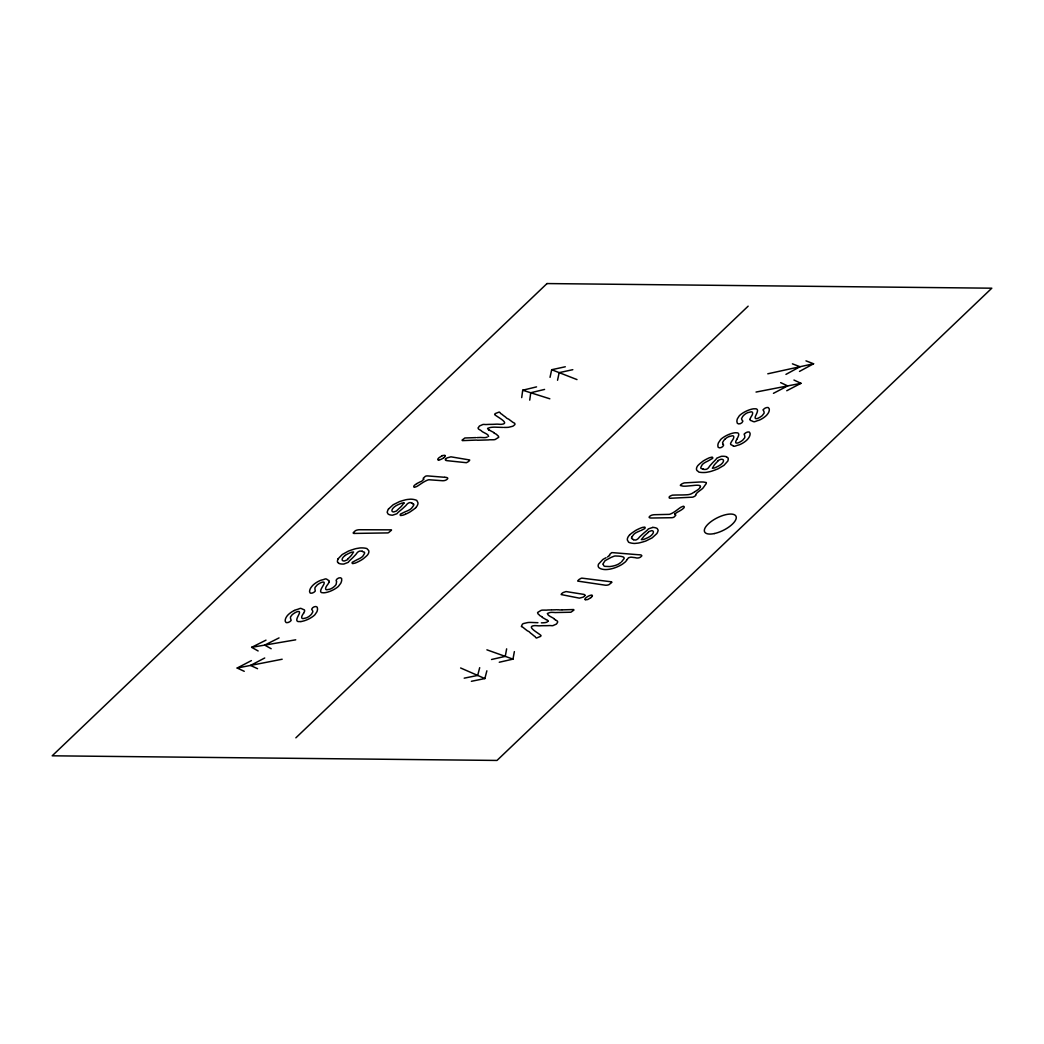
<?xml version="1.0" encoding="UTF-8"?>
<svg xmlns="http://www.w3.org/2000/svg" width="1044" height="1044" viewBox="0 0 1044 1044"><rect width="100%" height="100%" fill="white"/><g stroke="black" fill="none" stroke-linecap="round" stroke-linejoin="round"><path stroke-width="1.5" d="M749.97 419.388L750.271 420.314A28.488 11.314 -26.6 0 0 751.354 420.732L751.784 420.876A7.008 2.78 -26.6 0 1 752.332 421.11L752.659 421.306A18.244 7.243 -26.6 0 1 752.868 421.437L754.107 421.776A4.111 1.631 -26.6 0 0 754.629 421.685L755.517 421.411A7.921 3.145 -26.6 0 1 756.691 420.967A2.127 0.848 -26.6 0 1 757.265 420.732A6.16 2.453 -26.6 0 1 757.813 420.575A5.846 2.323 -26.6 0 0 759.875 419.858L760.593 419.518A11.171 4.437 -26.6 0 0 767.692 413.92L768.462 412.732A19.927 7.921 -26.6 0 0 769.284 410.122A21.754 8.639 -26.6 0 0 769.167 408.713L768.332 407.63A3.419 1.357 -26.6 0 0 767.392 407.525A13.585 5.39 -26.6 0 0 766.205 407.682L764.978 408.217A3.628 1.435 -26.6 0 0 763.647 409.287L763.373 409.6A1.931 0.77 -26.6 0 0 763.255 409.848M763.229 409.979L763.803 411.271A19.288 7.66 -26.6 0 1 764.104 412.641A7.034 2.793 -26.6 0 1 764.012 413.293L762.25 415.59A8.939 3.55 -26.6 0 1 758.649 417.952L757.944 418.279A2.662 1.057 -26.6 0 1 756.861 418.579L756 418.631A2.845 1.135 -26.6 0 1 755.464 418.461L755.282 418.213A10.349 4.111 -26.6 0 1 755.243 416.908A28.71 11.406 -26.6 0 1 755.973 415.12L756.887 413.059A30.25 12.006 -26.6 0 0 757.448 411.166A12.11 4.802 -26.6 0 0 757.291 409.666A8.156 3.236 -26.6 0 0 756 408.817L753.664 408.804A12.632 5.011 -26.6 0 0 749.618 409.77A12.619 5.011 -26.6 0 0 741.136 414.194A9.827 3.902 -26.6 0 0 739.256 415.864L737.377 418.801A31.085 12.345 -26.6 0 0 736.894 421.541C736.581 425.534 742.206 423.877 742.845 421.254A6.46 2.571 -26.6 0 0 742.545 420.654L742.467 420.536A6.499 2.584 -26.6 0 0 742.101 420.223L741.501 418.774L742.649 416.556A10.088 4.006 -26.6 0 1 744.007 415.068A6.525 2.584 -26.6 0 1 745.781 413.685A5.298 2.101 -26.6 0 1 747.935 412.589L751.08 411.845A3.784 1.501 -26.6 0 1 751.993 411.988L752.28 412.184A8.678 3.445 -26.6 0 1 752.633 413.137L752.607 413.541A16.887 6.708 -26.6 0 1 751.993 415.342L750.871 417.195A11.784 4.685 -26.6 0 0 750.675 417.561L750.166 418.722A7.465 2.962 -26.6 0 0 749.957 419.349M521.7 397.607L522.718 390.221L536.551 386.88M529.726 400.139L530.743 392.753L544.577 389.425M506.64 648.846L505.257 656.376L491.541 659.495M499.267 662.248L512.982 659.129L514.366 651.613M550.031 377.341L551.689 369.72L565.3 366.77M557.535 380.264L559.179 372.643L572.804 369.68M479.692 667.677L477.682 675.429L464.202 678.169M471.379 681.301L484.86 678.561L486.869 670.809M648.389 532.231L648.624 531.866A2.284 0.913 -26.6 0 1 648.924 531.579L651.639 530.652A6.434 2.558 -26.6 0 1 652.957 531.083A7.308 2.91 -26.6 0 1 653.4 532.153A8.339 3.315 -26.6 0 1 651.417 535.285A8.496 3.38 -26.6 0 1 649.799 536.577L648.193 537.464A19.105 7.582 -26.6 0 1 645.453 538.717A14.264 5.664 -26.6 0 1 643.326 539.526L641.342 539.604L644.057 536.159A31.959 12.698 -26.6 0 1 646.601 533.836L648.233 532.427M329.265 581.743L329.173 580.738A29.376 11.667 -26.6 0 0 328.247 580.203L327.816 579.981A6.12 2.427 -26.6 0 1 327.438 579.72L327.163 579.485A16.743 6.655 -26.6 0 1 326.994 579.329L325.924 578.872A4.124 1.631 -26.6 0 0 325.415 578.937L324.697 579.107A7.66 3.041 -26.6 0 1 323.392 579.564A2.192 0.874 -26.6 0 1 322.818 579.759A6.199 2.466 -26.6 0 1 322.283 579.89A5.846 2.323 -26.6 0 0 320.26 580.503L319.529 580.816A11.158 4.424 -26.6 0 0 312.143 586.076L311.021 587.511A19.797 7.869 -26.6 0 0 309.82 590.017A21.624 8.587 -26.6 0 0 309.598 591.778L310.159 592.992A3.432 1.357 -26.6 0 0 311.008 593.175A14.238 5.651 -26.6 0 0 312.13 593.096L313.578 592.483A3.602 1.422 -26.6 0 0 314.779 591.57L315.092 591.243A1.866 0.744 -26.6 0 0 315.249 590.995L315.014 589.429A19.183 7.621 -26.6 0 1 314.988 587.929A7.008 2.78 -26.6 0 1 315.21 587.237L317.259 584.901A8.913 3.537 -26.6 0 1 321.017 582.643L321.735 582.343A2.675 1.057 -26.6 0 1 322.779 582.095L323.588 582.108A2.858 1.135 -26.6 0 1 324.045 582.33L324.162 582.604A10.401 4.124 -26.6 0 1 323.94 584.014A28.449 11.301 -26.6 0 1 322.948 585.88L321.709 588.02A29.884 11.862 -26.6 0 0 320.834 590.017A12.15 4.829 -26.6 0 0 320.691 591.635A8.156 3.236 -26.6 0 0 321.709 592.64L323.862 592.822A12.593 4.998 -26.6 0 0 336.39 587.981A9.84 3.902 -26.6 0 0 338.439 586.323L340.722 583.322A30.824 12.241 -26.6 0 0 341.688 580.412C342.85 576.21 337.095 577.606 336.181 580.177A6.434 2.558 -26.6 0 0 336.325 580.947L336.429 581.169A5.951 2.362 -26.6 0 0 336.651 581.443L336.09 584.549A14.955 5.938 -26.6 0 1 335.294 585.527A10.035 3.98 -26.6 0 1 333.923 586.832A6.564 2.61 -26.6 0 1 332.031 588.177A5.324 2.114 -26.6 0 1 329.852 589.194L326.811 589.769A3.771 1.501 -26.6 0 1 326.002 589.547L325.78 589.299A8.456 3.354 -26.6 0 1 325.611 588.451L325.728 587.824A16.665 6.616 -26.6 0 1 326.628 585.945L327.986 584.092A9.096 3.615 -26.6 0 0 328.207 583.74L329.004 582.356A6.956 2.767 -26.6 0 0 329.278 581.743M700.394 486.843L699.715 488.018A8.117 3.223 -26.6 0 1 699.089 488.696A6.447 2.558 -26.6 0 1 697.457 490.027A28.031 11.132 -26.6 0 1 695.265 491.437L694.965 491.633M478.282 427.896L478.23 428.144A8.208 3.262 -26.6 0 0 478.53 428.993A9.2 3.654 -26.6 0 0 479.105 429.397A20.958 8.326 -26.6 0 0 479.862 429.854A32.977 13.102 -26.6 0 1 480.279 430.089L480.697 430.337A33.878 13.455 -26.6 0 1 481.61 431.068A36.54 14.512 -26.6 0 0 482.511 431.798L486.047 433.678A66.32 26.335 -26.6 0 1 487.874 434.904L488.592 436.522M609.513 555.473L607.477 556.974M338.06 558.853L342.236 554.521L348.357 551.128A11.301 4.489 -26.6 0 1 349.114 550.841A13.011 5.168 -26.6 0 1 350.079 550.501A4.724 1.879 -26.6 0 0 350.993 550.162L354.451 549.04A28.579 11.353 -26.6 0 1 356.382 548.544L359.997 547.943A32.22 12.789 -26.6 0 1 366.327 548.413A3.837 1.527 -26.6 0 1 366.927 548.622A9.513 3.784 -26.6 0 1 367.24 549L367.566 549.353A17.839 7.086 -26.6 0 0 368.049 549.81L368.689 550.619A15.203 6.042 -26.6 0 1 368.845 551.989A16.012 6.355 -26.6 0 1 368.284 553.79L367.488 555.016A18.648 7.412 -26.6 0 1 364.865 557.418L363.547 558.54A10.035 3.98 -26.6 0 1 363.09 558.905L361.955 559.675A19.562 7.765 -26.6 0 1 357.57 562.037A13.102 5.207 -26.6 0 1 355.104 563.121L352.82 563.59A2.975 1.174 -26.6 0 1 352.259 563.382L352.076 562.807A2.623 1.044 -26.6 0 1 352.389 562.22L357.165 559.662A17.905 7.112 -26.6 0 0 359.227 558.697A8.391 3.328 -26.6 0 0 361.159 557.587A4.855 1.931 -26.6 0 0 362.699 556.322L362.947 556.021A9.54 3.784 -26.6 0 0 363.221 555.617L364.278 553.842A16.417 6.525 -26.6 0 0 364.539 553.307L364.552 552.38A6.238 2.479 -26.6 0 0 363.951 552.028L363.651 551.95A3.289 1.305 -26.6 0 1 363.26 551.845A2.179 0.861 -26.6 0 0 362.947 551.741L362.868 551.741A20.88 8.287 -26.6 0 0 362.216 551.349M695.761 495.052L695.917 494.673A17.617 6.995 -26.6 0 1 696.204 493.956A4.019 1.592 -26.6 0 1 696.818 493.133A9.161 3.641 -26.6 0 1 698.279 491.802A26.413 10.492 -26.6 0 1 700.054 490.458A19.601 7.791 -26.6 0 0 701.659 489.258A7.739 3.067 -26.6 0 0 702.912 488.122A5.638 2.232 -26.6 0 0 703.238 487.757L704.478 485.995A8.365 3.328 -26.6 0 1 704.922 485.343L705.392 484.716A7.778 3.093 -26.6 0 1 706.201 483.685L706.331 482.563L703.617 482.041A42.439 16.861 -26.6 0 0 699.349 482.041L684.342 482.902A4.006 1.592 -26.6 0 0 683.885 483.033A4.502 1.788 -26.6 0 0 682.802 483.463A5.912 2.349 -26.6 0 0 681.615 484.064L680.492 485.042A1.958 0.783 -26.6 0 0 680.414 485.525L683.102 486.152A30.707 12.202 -26.6 0 0 686.691 486.099L692.942 485.551A30.537 12.123 -26.6 0 1 697.066 485.238A18.896 7.504 -26.6 0 1 698.854 485.356A7.282 2.897 -26.6 0 1 700.132 485.825A5.52 2.192 -26.6 0 1 700.394 486.843M631.698 537.255L631.489 538.247A6.199 2.466 -26.6 0 0 631.946 538.678A2.088 0.835 -26.6 0 0 632.246 538.808A3.015 1.201 -26.6 0 1 632.547 538.939A2.127 0.848 -26.6 0 0 632.808 539.082L632.899 539.109A19.497 7.739 -26.6 0 0 633.434 539.617M736.751 439.42L737.847 437.305A30.237 12.006 -26.6 0 0 738.591 435.348A12.163 4.829 -26.6 0 0 738.604 433.782A8.169 3.249 -26.6 0 0 737.469 432.855L735.224 432.738A12.58 4.998 -26.6 0 0 722.696 437.827A9.787 3.889 -26.6 0 0 720.712 439.485L718.468 442.786A31.333 12.45 -26.6 0 0 717.841 445.305C717.058 449.455 722.839 447.889 723.57 445.253A6.394 2.532 -26.6 0 0 723.348 444.613L723.218 444.405M388.459 509.067L393.197 504.735L399.578 501.564A11.68 4.633 -26.6 0 1 401.196 501.068A4.802 1.905 -26.6 0 0 402.097 500.768L405.463 499.854A28.749 11.419 -26.6 0 1 407.33 499.489L410.723 499.162A32.273 12.815 -26.6 0 1 416.334 500.233A3.824 1.514 -26.6 0 1 416.817 500.52A9.187 3.654 -26.6 0 1 417.026 500.95L417.261 501.42A16.743 6.642 -26.6 0 0 417.574 501.903L417.965 502.843A15.595 6.199 -26.6 0 1 416.869 506.249L415.695 507.697M303.621 613.167L302.447 614.981A16.9 6.708 -26.6 0 0 301.742 616.821L301.69 617.226A8.639 3.432 -26.6 0 0 301.977 618.205L302.251 618.426A3.771 1.501 -26.6 0 0 303.125 618.596L306.244 617.891A5.324 2.114 -26.6 0 0 308.398 616.821A6.616 2.623 -26.6 0 0 310.212 615.451A10.153 4.032 -26.6 0 0 311.634 613.963L312.887 611.719L312.391 610.218A5.403 2.153 -26.6 0 1 312.117 609.97L311.96 609.774A6.447 2.558 -26.6 0 1 311.712 609.148C312.417 606.525 318.107 604.894 317.546 608.991A30.994 12.306 -26.6 0 1 316.906 611.784L314.897 614.746A9.787 3.889 -26.6 0 1 312.952 616.404A12.658 5.024 -26.6 0 1 309.154 618.766A12.554 4.985 -26.6 0 1 300.946 621.545M626.648 560.132L626.609 560.184A14.003 5.559 -26.6 0 1 625.995 561.163A4.424 1.749 -26.6 0 1 625.186 562.024L622.824 563.851A11.536 4.581 -26.6 0 1 620.188 565.443A15.569 6.186 -26.6 0 1 614.629 567.871A17.918 7.112 -26.6 0 1 611.197 568.849L609.84 569.137A21.559 8.561 -26.6 0 1 607.856 569.424A19.236 7.647 -26.6 0 1 604.476 569.528A29.924 11.889 -26.6 0 1 600.639 568.706L599.256 567.949A17.774 7.06 -26.6 0 1 598.421 566.944A14.76 5.859 -26.6 0 1 598.525 564.151L602.832 559.519A11.106 4.411 -26.6 0 1 604.411 558.605L606.068 557.718M626.818 559.884L628.501 557.796L630.302 557.261A4.972 1.971 -26.6 0 1 631.411 557.196A34.83 13.833 -26.6 0 1 632.873 557.379A34.674 13.768 -26.6 0 0 634.347 557.548A14.303 5.677 -26.6 0 1 635.744 557.783A14.068 5.585 -26.6 0 0 637.127 558.031L638.419 557.94A3.471 1.37 -26.6 0 0 639.254 557.705L639.815 557.483A2.453 0.979 -26.6 0 0 640.598 557.065L641.864 555.813L641.16 555.016A5.964 2.362 -26.6 0 0 640.363 554.847L639.502 554.782A22.316 8.861 -26.6 0 0 638.563 554.729A19.836 7.882 -26.6 0 1 637.74 554.69L613.089 552.681A16.795 6.669 -26.6 0 0 611.667 552.641L609.566 554.534A4.32 1.71 -26.6 0 0 609.618 554.821A2.584 1.031 -26.6 0 1 609.631 555.095A7.06 2.806 -26.6 0 1 609.513 555.473M717.841 461.083L718.024 460.691A2.362 0.94 -26.6 0 1 718.272 460.404L720.999 459.269A6.447 2.558 -26.6 0 1 722.618 459.464A7.334 2.91 -26.6 0 1 723.466 460.339A8.326 3.302 -26.6 0 1 720.804 464.619L719.355 465.546A19.092 7.582 -26.6 0 1 717.006 466.812A14.929 5.925 -26.6 0 1 714.579 467.934L712.386 468.247L714.292 464.958A32.638 12.959 -26.6 0 1 716.393 462.649L717.75 461.252M744.424 433.978L744.711 433.651A3.576 1.422 -26.6 0 1 745.886 432.738L747.334 432.086A14.159 5.625 -26.6 0 1 748.483 431.981A3.419 1.357 -26.6 0 1 749.37 432.125L750.049 433.286A21.676 8.613 -26.6 0 1 750.01 434.761A19.901 7.908 -26.6 0 1 748.953 437.449L748.13 438.637A11.158 4.437 -26.6 0 1 740.705 444.196L739.987 444.509A5.82 2.31 -26.6 0 1 737.938 445.175A5.925 2.349 -26.6 0 0 737.338 445.331A2.062 0.822 -26.6 0 0 736.829 445.527A7.686 3.054 -26.6 0 0 735.655 445.945L734.78 446.193A4.189 1.657 -26.6 0 1 734.271 446.271L733.436 446.127M347.678 559.088L349.14 557.679A32.168 12.776 -26.6 0 0 351.384 555.356L353.577 552.002L351.45 552.237A14.329 5.69 -26.6 0 0 349.322 553.15A18.583 7.386 -26.6 0 0 346.36 554.677L345.081 555.473M347.717 559.049L347.378 559.636A2.323 0.927 -26.6 0 1 347.117 559.923L344.376 560.993A6.408 2.545 -26.6 0 1 342.863 560.719A7.308 2.91 -26.6 0 1 342.145 559.78A8.326 3.302 -26.6 0 1 345.12 555.447M629.597 534.959L628.423 536.394A15.621 6.199 -26.6 0 0 627.353 539.8L627.522 540.387A8.757 3.484 -26.6 0 0 627.757 540.727A17.931 7.125 -26.6 0 1 628.07 541.21L628.318 541.692A9.553 3.798 -26.6 0 0 628.527 542.11A3.85 1.527 -26.6 0 0 629.01 542.397A32.273 12.815 -26.6 0 0 634.648 543.454L638.041 543.115A28.645 11.38 -26.6 0 0 639.907 542.736L643.287 541.823A4.868 1.931 -26.6 0 1 644.187 541.523A11.941 4.737 -26.6 0 0 645.792 541.027L652.174 537.843L656.898 533.523A25.643 10.179 -26.6 0 0 657.811 531.553A20.58 8.169 -26.6 0 0 658.151 530.195L657.315 528.734A2.519 1.005 -26.6 0 0 657.041 528.421A22.851 9.083 -26.6 0 0 655.149 527.703A19.81 7.869 -26.6 0 0 652.748 527.416M295.857 737.834L748.143 306.166M620.619 562.586L619.444 563.486A5.403 2.14 -26.6 0 1 617.67 564.491L617.2 564.713A10.205 4.059 -26.6 0 1 614.746 565.6L613.272 565.978A20.006 7.947 -26.6 0 1 609.566 566.566L604.881 566.344A8.313 3.302 -26.6 0 1 604.346 566.135L604.202 566.057A7.595 3.015 -26.6 0 1 603.654 565.483A5.024 1.997 -26.6 0 1 603.523 565.13A6.734 2.675 -26.6 0 0 603.406 564.778L603.302 564.634A8.104 3.223 -26.6 0 0 602.766 564.217L605.063 560.68L611.223 557.326A8.3 3.302 -26.6 0 0 612.032 557.026L613.715 556.335A3.523 1.396 -26.6 0 1 615.164 555.969L618.766 556.113A34.113 13.546 -26.6 0 1 619.301 556.165L620.423 556.308A29.845 11.849 -26.6 0 1 622.368 556.7A15.608 6.199 -26.6 0 1 623.868 557.365L624.195 558.331A4.163 1.657 -26.6 0 1 623.92 558.801A13.089 5.194 -26.6 0 0 623.581 559.271A5.846 2.323 -26.6 0 1 623.229 559.662A2.101 0.835 -26.6 0 0 622.929 560.054L622.629 560.458A13.507 5.364 -26.6 0 0 622.42 560.745A5.716 2.271 -26.6 0 1 622.041 561.241A3.197 1.266 -26.6 0 1 621.493 561.816M590.891 597.612L587.889 599.452A5.233 2.075 -26.6 0 1 585.423 599.608M785.949 374.391L800.004 366.731L792.422 363.834M799.495 371.416L813.563 363.769L805.981 360.859M244.244 671.305L237.184 668.029L251.408 660.604M264.719 657.994L250.508 665.433L257.555 668.695M773.447 393.327L787.672 385.915L780.651 382.626M786.758 390.743L800.983 383.318L793.949 380.042M258.129 650.96L251.643 647.332L265.998 640.142M279.048 637.91L264.693 645.101L271.179 648.742M421.776 481.14L423.916 479.118A6.982 2.78 -26.6 0 0 423.668 478.922L423.381 478.713A3.693 1.462 -26.6 0 1 423.29 478.178L425.339 476.338A2.179 0.861 -26.6 0 1 426.396 475.986A7.569 3.001 -26.6 0 1 427.766 475.92L444.692 477.291M294.317 610.505L295.034 610.179A5.833 2.323 -26.6 0 1 297.083 609.487A5.925 2.349 -26.6 0 0 297.631 609.344A2.14 0.848 -26.6 0 0 298.206 609.122A7.791 3.093 -26.6 0 0 299.38 608.678L300.254 608.417A4.163 1.657 -26.6 0 1 300.776 608.339L302.473 609.057A6.147 2.44 -26.6 0 0 302.917 609.291L303.399 609.474A28.658 11.38 -26.6 0 1 304.43 609.931L304.665 610.884A5.625 2.232 -26.6 0 1 304.496 611.392L303.908 612.645A11.771 4.672 -26.6 0 1 303.66 613.115M641.042 530.496L644.644 528.642A2.636 1.044 -26.6 0 0 645.062 528.029L645.114 527.886A3.445 1.37 -26.6 0 0 645.035 527.39A2.975 1.188 -26.6 0 0 644.566 527.116L642.386 527.442A13.207 5.246 -26.6 0 0 639.92 528.381A21.924 8.704 -26.6 0 0 636.918 529.778A17.226 6.838 -26.6 0 0 635.705 530.417L632.272 532.753A19.627 7.791 -26.6 0 0 629.558 534.946M640.024 530.887L639.763 530.991A17.735 7.047 -26.6 0 0 637.688 531.879A8.339 3.315 -26.6 0 0 635.705 532.91A4.855 1.931 -26.6 0 0 634.021 534.136L633.812 534.358A9.513 3.784 -26.6 0 0 633.395 534.867L632.064 536.694A16.73 6.642 -26.6 0 0 631.698 537.255M442.199 455.719L439.224 457.572A4.215 1.67 -26.6 0 0 437.775 459.321A3.38 1.344 -26.6 0 0 438.597 460.104M729.351 436.444L732.431 435.792A3.771 1.501 -26.6 0 1 733.293 435.974L733.54 436.209A8.652 3.432 -26.6 0 1 733.775 437.201L733.71 437.619A16.861 6.695 -26.6 0 1 732.94 439.472L731.661 441.364A10.714 4.254 -26.6 0 0 731.492 441.651L730.787 443.008A5.611 2.232 -26.6 0 0 730.565 443.609L730.761 444.574A28.553 11.34 -26.6 0 0 731.753 445.07L732.144 445.24A7.164 2.845 -26.6 0 1 732.64 445.501L732.94 445.723A18.936 7.517 -26.6 0 1 733.084 445.827L733.345 446.049M767.797 373.791L813.563 363.769M237.184 668.029L282.167 659.234M756.039 392.061L800.983 383.318M251.643 647.332L295.726 639.815M300.868 621.585L298.14 621.572A8.143 3.236 -26.6 0 1 296.94 620.671A12.202 4.842 -26.6 0 1 296.887 619.131A30.25 12.019 -26.6 0 1 297.54 617.2L298.558 615.112A28.814 11.445 -26.6 0 0 299.367 613.298A10.375 4.124 -26.6 0 0 299.406 611.954L299.25 611.706A2.858 1.135 -26.6 0 0 298.741 611.51L297.892 611.549A2.675 1.057 -26.6 0 0 296.822 611.836L296.104 612.149A8.913 3.537 -26.6 0 0 292.111 614.772L290.597 616.795A7.06 2.806 -26.6 0 0 290.467 617.461A19.262 7.647 -26.6 0 0 290.676 618.883L291.159 620.293A1.827 0.731 -26.6 0 1 291.002 620.58L290.715 620.906A3.589 1.422 -26.6 0 1 289.566 621.832L288.131 622.498A14.198 5.638 -26.6 0 1 286.956 622.615A3.367 1.331 -26.6 0 1 286.043 622.498L285.299 621.363A21.807 8.652 -26.6 0 1 285.273 619.927A19.927 7.908 -26.6 0 1 286.239 617.265L287.009 616.077A11.288 4.476 -26.6 0 1 288.77 614.185A11.119 4.411 -26.6 0 1 294.304 610.492M562.272 609.866L573.508 609.552A3.602 1.435 -26.6 0 1 573.913 610.074L570.911 612.228L556.256 612.515A7.373 2.936 -26.6 0 1 554.886 612.515L553.359 612.41A35.705 14.185 -26.6 0 0 551.767 612.345A6.447 2.558 -26.6 0 0 550.005 612.541A2.519 1.005 -26.6 0 0 548.961 612.867L547.356 613.533L548.27 615.073A66.477 26.4 -26.6 0 0 550.031 616.325L553.49 618.27A35.835 14.224 -26.6 0 1 554.364 619.014M561.816 609.892L559.754 609.957A5.611 2.232 -26.6 0 1 559.388 609.892L558.644 609.8A45.427 18.048 -26.6 0 0 557.927 609.787L557.052 609.787M551.845 609.892L556.034 609.787M551.075 609.918L548.531 609.97A7.791 3.093 -26.6 0 0 547.291 610.048A7.452 2.962 -26.6 0 1 546.038 610.127A52.683 20.919 -26.6 0 1 544.655 610.101L542.502 610.114A7.021 2.793 -26.6 0 0 541.144 610.348L537.843 612.319A1.879 0.744 -26.6 0 0 537.569 612.763L538.052 613.872A18.27 7.256 -26.6 0 0 538.43 614.224A10.492 4.163 -26.6 0 1 539.226 614.942A10.649 4.228 -26.6 0 0 539.644 615.451A17.8 7.073 -26.6 0 0 540.296 615.869L541.94 616.769A4.802 1.905 -26.6 0 1 542.084 617.004M477.095 437.606L479.862 437.501A7.373 2.923 -26.6 0 1 481.245 437.501L482.798 437.593A34.791 13.82 -26.6 0 0 484.416 437.632A6.355 2.519 -26.6 0 0 486.191 437.41A2.532 1.005 -26.6 0 0 487.222 437.084M475.973 437.619L464.867 437.984L462.087 440.111A3.589 1.422 -26.6 0 0 462.505 440.62L476.39 440.085A5.455 2.166 -26.6 0 1 476.769 440.137L477.33 440.216A37.545 14.916 -26.6 0 0 477.995 440.229L487.744 439.942A7.66 3.041 -26.6 0 0 488.997 439.85A7.425 2.949 -26.6 0 1 490.249 439.759A54.484 21.637 -26.6 0 1 491.659 439.772L493.825 439.746A7.086 2.819 -26.6 0 0 495.195 439.485L498.575 437.397A1.866 0.744 -26.6 0 0 498.758 437.071L498.223 435.974A18.205 7.23 -26.6 0 0 497.844 435.635A10.479 4.163 -26.6 0 1 497.022 434.93A10.688 4.241 -26.6 0 0 496.579 434.434A17.957 7.125 -26.6 0 0 495.913 434.03L494.256 433.169A4.907 1.944 -26.6 0 1 494.06 432.921M354.934 533.419L387.716 532.91A2.114 0.835 -26.6 0 0 388.629 532.61L391.356 530.287A3.145 1.253 -26.6 0 0 391.474 529.856L359.736 529.739A9.709 3.863 -26.6 0 0 357.962 529.882L357.479 529.974A4.581 1.814 -26.6 0 0 356.004 530.43A2.023 0.809 -26.6 0 0 355.299 530.783L353.355 532.584A1.892 0.757 -26.6 0 0 353.211 532.858L353.316 533.21A2.714 1.083 -26.6 0 0 353.759 533.406L354.803 533.432M503.626 427.414L505.374 427.427A29.023 11.523 -26.6 0 0 508.663 427.27L512.604 426.291A2.923 1.161 -26.6 0 0 513.491 425.808L514.979 424.477L514.77 423.381A19.745 7.843 -26.6 0 0 513.504 422.663L512.395 421.985A82.032 32.573 -26.6 0 0 511.821 421.515L509.107 419.492A9.657 3.837 -26.6 0 0 508.506 419.101L507.032 418.37A9.383 3.719 -26.6 0 1 506.392 417.9A55.332 21.976 -26.6 0 0 504.461 416.282A96.805 38.445 -26.6 0 1 502.386 414.677A20.045 7.96 -26.6 0 0 501.433 413.998A20.267 8.052 -26.6 0 1 500.494 413.32L500.454 413.267A18.192 7.217 -26.6 0 1 500.246 412.915A7.726 3.067 -26.6 0 0 499.959 412.537L499.567 412.263A3.667 1.462 -26.6 0 0 499.11 412.08L495.143 413.607A8.743 3.471 -26.6 0 0 494.817 414.142L494.673 414.598A43.587 17.304 -26.6 0 0 495.417 415.212C498.445 417.574 510.007 423.486 501.694 424.295A20.41 8.104 -26.6 0 1 499.528 424.295L497.714 424.164A18.283 7.256 -26.6 0 0 495.756 424.203A82.398 32.729 -26.6 0 1 491.124 424.36A81.576 32.403 -26.6 0 0 486.478 424.517A12.267 4.868 -26.6 0 1 484.794 424.477A11.641 4.62 -26.6 0 0 482.941 424.477L479.47 426.004A10.048 3.993 -26.6 0 0 478.765 427.022A20.306 8.065 -26.6 0 0 478.348 427.753M502.738 427.414L494.66 427.14A32.09 12.737 -26.6 0 0 491.372 427.335A7.386 2.936 -26.6 0 0 489.584 427.688L487.574 428.379L488.044 429.084A8.482 3.367 -26.6 0 1 488.24 429.476L488.97 430.115M652.748 527.416L648.337 528.93A3.628 1.449 -26.6 0 0 648.089 529.256A5.768 2.297 -26.6 0 1 647.384 530.026A29.154 11.575 -26.6 0 1 644.853 532.205A28.854 11.458 -26.6 0 0 642.347 534.384L640.181 536.394A9.5 3.771 -26.6 0 0 638.98 537.673A9.566 3.798 -26.6 0 1 637.793 538.939L636.814 539.578A7.386 2.936 -26.6 0 1 635.757 540.022L635.613 540.022A11.184 4.437 -26.6 0 1 633.303 539.696M537.921 622.707L530.757 622.433A30.119 11.967 -26.6 0 0 527.899 622.537L523.579 623.516A2.949 1.174 -26.6 0 0 522.418 624.168L521.361 626.426A19.705 7.83 -26.6 0 0 522.587 627.157A17.474 6.943 -26.6 0 1 523.083 627.418L523.67 627.875A81.132 32.22 -26.6 0 0 524.414 628.514L526.868 630.419A9.566 3.798 -26.6 0 0 527.442 630.824L528.877 631.568A9.239 3.667 -26.6 0 1 529.504 632.051A55.241 21.937 -26.6 0 0 531.37 633.721A97.457 38.706 -26.6 0 1 533.38 635.365A20.032 7.96 -26.6 0 0 534.293 636.057A20.554 8.156 -26.6 0 1 535.22 636.749A20.867 8.287 -26.6 0 1 535.428 637.114A7.895 3.132 -26.6 0 0 535.729 637.545L536.107 637.832A3.68 1.462 -26.6 0 0 536.538 638.028L540.596 636.383A8.717 3.458 -26.6 0 0 540.857 635.979L541.014 635.561A44.135 17.526 -26.6 0 0 540.283 634.882C537.347 632.468 526.059 626.361 534.319 625.643A20.306 8.065 -26.6 0 1 536.459 625.669L538.247 625.813A18.701 7.425 -26.6 0 0 540.179 625.8A83.194 33.043 -26.6 0 1 544.772 625.695A80.74 32.064 -26.6 0 0 549.366 625.578A12.306 4.881 -26.6 0 1 551.036 625.63A11.654 4.633 -26.6 0 0 552.863 625.656L556.413 624.077A10.388 4.124 -26.6 0 0 557.078 623.124A20.932 8.313 -26.6 0 0 557.509 622.394L557.626 622.041A8.287 3.289 -26.6 0 0 557.352 621.141A9.265 3.68 -26.6 0 0 556.791 620.723A20.593 8.182 -26.6 0 0 556.061 620.253A34.439 13.676 -26.6 0 1 555.76 620.084L555.238 619.758M444.822 477.304L445.918 477.395A8.3 3.302 -26.6 0 1 447.237 477.734L447.445 477.865A4.724 1.879 -26.6 0 1 447.732 478.282L447.732 478.374A1.84 0.731 -26.6 0 1 447.615 478.713L447.276 479.118A3.197 1.266 -26.6 0 1 446.806 479.522L446.323 479.848A1.997 0.796 -26.6 0 1 445.827 480.109A2.858 1.135 -26.6 0 1 444.509 480.553A6.708 2.662 -26.6 0 1 443.426 480.697A9.748 3.876 -26.6 0 1 442.199 480.697L428.914 479.757A4.124 1.631 -26.6 0 0 427.505 480.149A8.274 3.289 -26.6 0 0 425.613 480.984L424.438 481.597A17.996 7.151 -26.6 0 0 421.398 483.489L418.722 485.277A13.689 5.442 -26.6 0 1 417.744 485.904A11.81 4.698 -26.6 0 1 416.765 486.478L414.546 487.287A2.767 1.096 -26.6 0 1 414.09 487.156L413.894 486.987A4.802 1.905 -26.6 0 1 413.763 486.439L414.037 485.786A2.466 0.979 -26.6 0 1 414.494 485.29A7.438 2.949 -26.6 0 1 416.869 483.607M489.78 430.35L492.181 431.655A22.237 8.835 -26.6 0 1 493.825 432.647M489.492 430.285L489.61 430.311A5.638 2.245 -26.6 0 1 488.97 430.115M546.26 619.653L546.599 619.731A4.763 1.892 -26.6 0 1 547.056 619.888L547.761 620.541A8.287 3.289 -26.6 0 0 547.956 620.945L548.022 621.076M702.821 468.926L702.651 468.887A2.192 0.874 -26.6 0 1 702.325 468.808A3.119 1.24 -26.6 0 0 701.959 468.717A2.036 0.809 -26.6 0 1 701.568 468.652A6.225 2.466 -26.6 0 1 700.902 468.338L700.811 467.477A17.304 6.877 -26.6 0 1 701.046 466.942L701.933 465.206A9.631 3.824 -26.6 0 1 702.181 464.802L702.416 464.515A4.842 1.918 -26.6 0 1 703.891 463.236A8.313 3.302 -26.6 0 1 705.77 462.101A17.696 7.021 -26.6 0 1 707.819 461.083L712.517 458.447A2.623 1.044 -26.6 0 0 712.791 457.872L712.53 457.324A2.962 1.174 -26.6 0 0 711.93 457.155L709.594 457.703A13.22 5.246 -26.6 0 0 707.14 458.825A22.041 8.757 -26.6 0 0 704.23 460.404A17.187 6.825 -26.6 0 0 703.069 461.109L700.002 463.549A19.732 7.843 -26.6 0 0 697.679 465.781L696.87 467.164A15.595 6.199 -26.6 0 0 696.779 470.205L697.157 470.687A8.743 3.471 -26.6 0 0 697.536 470.948A17.839 7.086 -26.6 0 1 698.044 471.327L698.462 471.705A9.448 3.745 -26.6 0 0 698.841 472.045A3.902 1.553 -26.6 0 0 699.48 472.214A32.286 12.815 -26.6 0 0 706.135 472.397L709.829 471.679A28.371 11.262 -26.6 0 0 711.799 471.118L715.284 469.904A4.737 1.879 -26.6 0 1 716.184 469.526A12.88 5.116 -26.6 0 0 717.176 469.174A10.858 4.306 -26.6 0 0 717.92 468.873L723.936 465.363L727.825 461.056A23.255 9.239 -26.6 0 0 728.138 458.042L726.624 456.828A2.558 1.018 -26.6 0 0 726.311 456.672M546.142 619.627L543.924 618.309A22.381 8.887 -26.6 0 1 542.319 617.291L542.293 617.278M522.718 390.221L549.836 398.795M486.896 649.825L512.982 659.129M412.458 503.534L412.524 503.56A2.166 0.861 -26.6 0 1 412.785 503.691M551.689 369.72L576.993 379.585M460.613 667.977L484.86 678.561M338.478 563.016L338.778 563.329A2.453 0.979 -26.6 0 0 339.026 563.473A22.877 9.083 -26.6 0 0 341.218 563.969A19.875 7.895 -26.6 0 0 343.894 564.021L348.304 562.324A3.302 1.318 -26.6 0 0 348.539 561.959A5.781 2.297 -26.6 0 1 349.127 561.189A28.984 11.51 -26.6 0 1 351.384 559.01A28.645 11.38 -26.6 0 0 353.629 556.817L355.534 554.808A9.54 3.784 -26.6 0 0 356.552 553.555A9.54 3.784 -26.6 0 1 357.57 552.289L358.483 551.637A7.412 2.949 -26.6 0 1 359.541 551.141L359.867 551.128A10.871 4.32 -26.6 0 1 362.346 551.245M338.661 563.225L337.447 561.972A23.346 9.265 -26.6 0 1 338.086 558.84M548.074 621.154L546.86 622.198A7.465 2.962 -26.6 0 1 544.616 622.681A31.816 12.632 -26.6 0 1 541.353 622.837M405.359 514.261A13.246 5.259 -26.6 0 1 402.893 515.201L400.726 515.514A2.975 1.188 -26.6 0 1 400.257 515.24L400.23 514.601A2.636 1.044 -26.6 0 1 400.648 513.987L405.529 511.638A17.722 7.034 -26.6 0 0 407.617 510.764A8.261 3.276 -26.6 0 0 409.6 509.733A4.842 1.931 -26.6 0 0 411.271 508.493L411.571 508.193A9.383 3.732 -26.6 0 0 411.91 507.776L413.333 505.831A14.146 5.625 -26.6 0 0 413.62 505.387L413.868 504.461A6.238 2.479 -26.6 0 0 413.372 503.952L413.072 503.821A2.114 0.835 -26.6 0 1 412.785 503.691M405.359 514.248A20.332 8.078 -26.6 0 0 409.574 512.226L413.019 509.89A19.653 7.804 -26.6 0 0 415.734 507.697M388.485 509.054A23.281 9.239 -26.6 0 0 387.193 512.395L388.094 513.987A2.532 1.005 -26.6 0 0 388.29 514.17A22.929 9.109 -26.6 0 0 390.169 514.901A19.784 7.856 -26.6 0 0 392.57 515.188L396.929 513.739A3.341 1.331 -26.6 0 0 397.229 513.361A5.938 2.362 -26.6 0 1 397.921 512.591A28.827 11.445 -26.6 0 1 400.452 510.412A28.867 11.458 -26.6 0 0 402.984 508.232L405.15 506.223A9.487 3.771 -26.6 0 0 406.351 504.944A9.487 3.771 -26.6 0 1 407.551 503.665L408.53 503.038A7.386 2.936 -26.6 0 1 409.587 502.595L409.887 502.608A14.094 5.598 -26.6 0 1 411.493 502.764M411.453 502.803A5.233 2.075 -26.6 0 1 411.897 503.012A19.875 7.895 -26.6 0 1 412.367 503.43M420.876 481.545A11.497 4.567 -26.6 0 0 419.492 482.211A14.485 5.755 -26.6 0 0 416.869 483.607M443.765 457.69A5.011 1.997 -26.6 0 1 438.611 460.091M444 457.716A3.98 1.579 -26.6 0 0 445.201 456.215A2.806 1.109 -26.6 0 0 444.888 455.393M442.238 455.641A5.246 2.088 -26.6 0 1 444.705 455.51M723.218 444.405A5.598 2.218 -26.6 0 0 722.957 444.144L722.552 442.604L723.87 440.346A10.062 3.993 -26.6 0 1 725.332 438.858M725.332 438.858A6.551 2.61 -26.6 0 1 727.185 437.488A5.324 2.114 -26.6 0 1 729.351 436.444M744.424 433.978A1.866 0.744 -26.6 0 0 744.268 434.265L744.646 435.726A19.144 7.608 -26.6 0 1 744.803 437.175A7.06 2.806 -26.6 0 1 744.633 437.841L742.715 440.163A8.926 3.55 -26.6 0 1 739.021 442.473L738.304 442.786A2.662 1.057 -26.6 0 1 737.247 443.061L736.411 443.074A2.845 1.135 -26.6 0 1 735.916 442.865L735.772 442.617A10.296 4.085 -26.6 0 1 735.876 441.247A28.292 11.236 -26.6 0 1 736.764 439.42M726.311 456.685A22.929 9.109 -26.6 0 0 723.975 456.306A19.732 7.843 -26.6 0 0 721.182 456.358L716.771 458.172A3.641 1.449 -26.6 0 0 716.562 458.538A6.186 2.453 -26.6 0 1 716.314 458.929A5.468 2.166 -26.6 0 1 716.014 459.282A28.827 11.445 -26.6 0 1 713.913 461.474A29.036 11.536 -26.6 0 0 711.812 463.653L710.037 465.65A9.5 3.771 -26.6 0 0 709.111 466.903A9.461 3.758 -26.6 0 1 708.184 468.143L707.31 468.808A7.347 2.91 -26.6 0 1 706.266 469.33L705.927 469.356A10.858 4.306 -26.6 0 1 703.421 469.356M703.525 469.265A19.914 7.908 -26.6 0 1 702.873 468.978M694.678 491.802A5.742 2.284 -26.6 0 0 694.051 492.22L691.807 493.577A5.52 2.192 -26.6 0 1 689.719 494.347A8.208 3.262 -26.6 0 1 687.879 494.686A29.193 11.601 -26.6 0 1 686.208 494.817A147.113 58.425 -26.6 0 1 679.252 494.986A147.126 58.425 -26.6 0 0 672.31 495.169L670.248 496.044A2.466 0.979 -26.6 0 0 669.452 496.683A2.61 1.044 -26.6 0 0 669.152 497.074L669.243 497.923A5.703 2.271 -26.6 0 0 670.235 498.262L692.25 497.192A2.375 0.94 -26.6 0 0 693.19 496.996L694.638 496.318A1.775 0.705 -26.6 0 0 695.213 495.848A3.106 1.227 -26.6 0 0 695.669 495.261M585.201 599.752A3.367 1.331 -26.6 0 1 586.363 597.429A5.011 1.997 -26.6 0 1 591.622 595.067A3.38 1.344 -26.6 0 1 592.326 595.876M592.392 595.863A4.215 1.67 -26.6 0 1 590.865 597.599M555.134 619.666A34.439 13.676 -26.6 0 1 554.247 618.922M674.698 514.066L674.881 514.483A6.173 2.453 -26.6 0 0 675.181 514.653L675.546 514.809A3.719 1.475 -26.6 0 1 675.768 515.279L674.085 517.054A2.192 0.874 -26.6 0 1 672.897 517.537A7.608 3.028 -26.6 0 1 671.423 517.72L651.352 518.02A8.313 3.302 -26.6 0 1 649.838 517.824L649.59 517.733A4.724 1.879 -26.6 0 1 649.185 517.38L649.159 517.302A1.827 0.731 -26.6 0 1 649.211 516.989L649.485 516.584A3.249 1.292 -26.6 0 1 649.903 516.18L650.347 515.84A2.01 0.796 -26.6 0 1 650.83 515.566A2.871 1.135 -26.6 0 1 652.161 515.057A6.669 2.649 -26.6 0 1 653.309 514.822A9.918 3.941 -26.6 0 1 654.64 514.705L669.295 514.366A4.111 1.631 -26.6 0 0 670.744 513.883A8.261 3.276 -26.6 0 0 672.61 512.969L673.732 512.304A18.061 7.177 -26.6 0 0 676.616 510.32L679.109 508.467A12.672 5.037 -26.6 0 1 680.962 507.214L683.181 506.288A2.767 1.096 -26.6 0 1 683.716 506.353L684.068 506.588A4.815 1.918 -26.6 0 1 684.225 506.979L684.094 507.593A2.466 0.979 -26.6 0 1 683.703 508.076A7.425 2.949 -26.6 0 1 681.51 509.811A14.577 5.794 -26.6 0 1 678.978 511.312A12.332 4.894 -26.6 0 1 677.621 512.03L674.724 513.948M611.68 582.2L611.588 582.461A1.931 0.77 -26.6 0 1 611.379 582.761L609.148 584.536A2.023 0.796 -26.6 0 1 608.417 584.836A4.554 1.814 -26.6 0 1 607.021 585.162L606.564 585.201A9.553 3.798 -26.6 0 1 604.985 585.149L577.71 581.09A3.132 1.24 -26.6 0 1 577.945 580.621L578.611 579.89A5.311 2.114 -26.6 0 1 579.329 579.316L581.025 578.363A2.114 0.835 -26.6 0 1 581.913 578.141L611.288 581.795A2.714 1.083 -26.6 0 1 611.614 582.069L611.68 582.2M404.015 502.999L401.287 506.444A32.155 12.776 -26.6 0 1 398.73 508.767L396.759 510.673A2.362 0.94 -26.6 0 1 396.394 511.038L393.679 511.952A6.421 2.545 -26.6 0 1 392.374 511.521A7.347 2.923 -26.6 0 1 391.931 510.438A8.339 3.315 -26.6 0 1 393.94 507.306A8.443 3.354 -26.6 0 1 395.572 506.014L397.164 505.126A19.131 7.595 -26.6 0 1 399.591 504.017A14.851 5.899 -26.6 0 1 402.031 503.064L404.015 502.999M445.527 459.347L445.475 459.451A2.91 1.161 -26.6 0 0 445.527 460.13A5.298 2.101 -26.6 0 0 446.232 460.495A17.343 6.89 -26.6 0 0 447.158 460.678L466.342 462.701A4.476 1.775 -26.6 0 0 467.216 462.296L467.477 462.153A3.406 1.357 -26.6 0 0 468.639 461.383A4.15 1.644 -26.6 0 0 469.147 460.913L469.487 460.495A2.479 0.992 -26.6 0 0 469.669 459.973L450.93 456.828L447.08 457.885A6.89 2.74 -26.6 0 0 446.219 458.577L445.527 459.347M584.862 595.576L584.092 596.463A6.89 2.74 -26.6 0 1 583.204 597.142L579.394 598.147L561.189 594.571A2.479 0.992 -26.6 0 1 561.385 594.049L561.737 593.631A4.189 1.67 -26.6 0 1 562.272 593.162A3.367 1.331 -26.6 0 1 563.186 592.535L566.031 591.557L583.27 594.297A17.931 7.125 -26.6 0 1 584.17 594.506A5.272 2.088 -26.6 0 1 584.849 594.884A2.884 1.148 -26.6 0 1 584.875 595.576M547.004 283.563L52.2 755.804L496.996 760.437L991.8 288.196L547.004 283.563M714.331 533.562A17.526 6.956 -26.6 0 0 736.124 516.584A17.526 6.956 -26.6 0 0 710.455 522.052A17.526 6.956 -26.6 0 0 714.331 533.562"/></g></svg>
